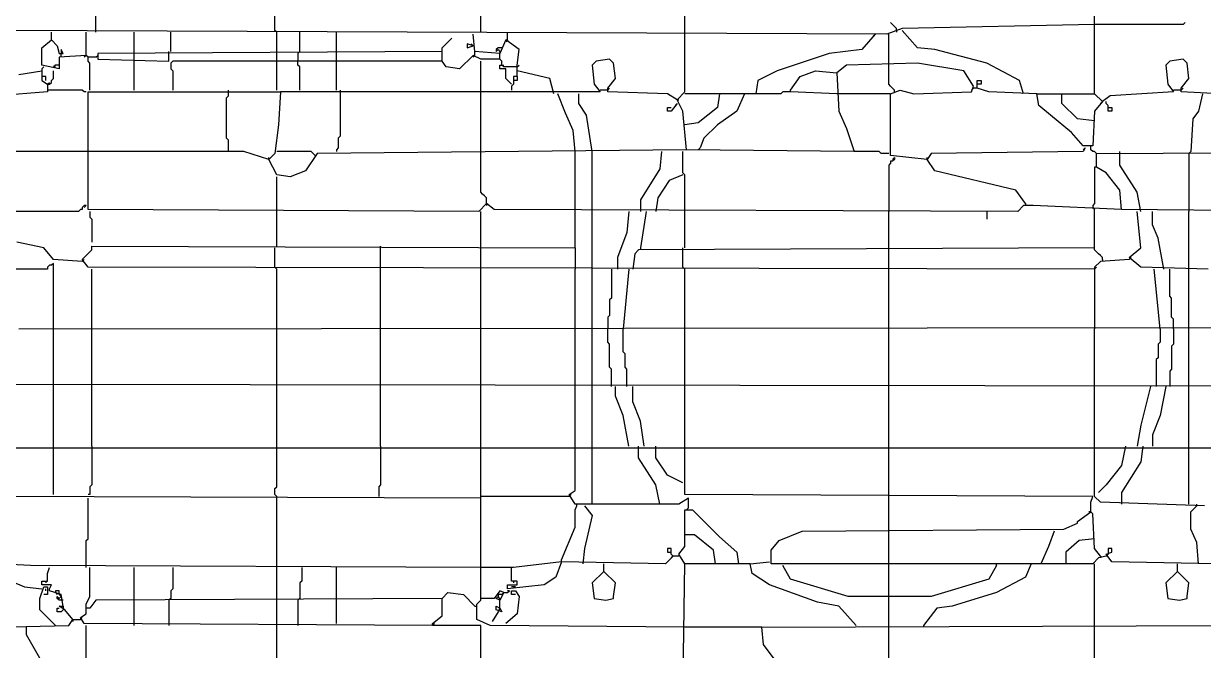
# Model space of a CAD drawing. Extents: x 4511820 to 5180432, y -1526536 to -944957.
# Drawn here: x 5148759.6 to 5149192.7, y -1028472.3 to -1028242.3 of the extents above; entities that cross this region are included whole.
import ezdxf

# ---------------------------------------------------------------- set-up
doc = ezdxf.new("R2010")
doc.units = 0
doc.header["$MEASUREMENT"] = 0
doc.layers.add('ZZ-chladenie', color=133, linetype='CONTINUOUS')

msp = doc.modelspace()

# ---------------------------------------------------------------- linework, layer by layer
at = {"layer": 'ZZ-chladenie'}
for p, q in [((5149152.8, -1028268.06), (5149152.8, -1028141.576)), ((5148927.391, -1028245.448), (5148927.391, -1028224.956)), ((5149002.292, -1028245.448), (5149002.292, -1028224.956)), ((5148786.07, -1028245.448), (5148786.07, -1028236.262)), ((5148851.784, -1028244.742), (5148851.784, -1028235.556)), ((5149076.486, -1028246.155), (5148753.565, -1028244.742)), ((5148769.818, -1028248.274), (5148769.818, -1028245.448)), ((5148782.536, -1028253.927), (5148782.536, -1028245.448)), ((5148800.202, -1028252.514), (5148800.202, -1028245.448)), ((5148813.627, -1028252.514), (5148813.627, -1028245.448)), ((5148852.49, -1028245.448), (5148851.784, -1028244.742)), ((5148852.49, -1028252.514), (5148852.49, -1028245.448)), ((5148860.97, -1028252.514), (5148860.97, -1028245.448)), ((5148874.396, -1028252.514), (5148874.396, -1028245.448)), ((5148937.284, -1028248.274), (5148937.284, -1028245.448)), ((5149002.292, -1028267.353), (5149002.292, -1028245.448)), ((5149082.139, -1028244.035), (5149076.486, -1028246.155)), ((5149078.606, -1028242.622), (5149077.899, -1028241.915)), ((5149079.312, -1028243.328), (5149078.606, -1028242.622)), ((5149080.019, -1028244.035), (5149079.312, -1028243.328)), ((5149080.019, -1028244.742), (5149080.019, -1028244.035)), ((5149080.019, -1028244.742), (5149080.019, -1028245.448)), ((5149152.8, -1028242.622), (5149082.139, -1028244.035)), ((5149087.792, -1028251.101), (5149082.139, -1028244.742)), ((5149185.304, -1028242.622), (5149152.8, -1028242.622)), ((5149186.01, -1028241.915), (5149185.304, -1028242.622)), ((5148766.284, -1028251.101), (5148769.818, -1028248.274)), ((5148769.818, -1028248.274), (5148769.111, -1028248.981)), ((5148769.818, -1028248.274), (5148771.937, -1028250.394)), ((5148913.259, -1028251.101), (5148916.792, -1028247.568)), ((5148924.565, -1028250.394), (5148922.445, -1028249.688)), ((5148922.445, -1028249.688), (5148922.445, -1028251.101)), ((5148924.565, -1028250.394), (5148923.858, -1028249.688)), ((5148925.272, -1028252.514), (5148924.565, -1028246.155)), ((5148936.577, -1028248.274), (5148934.458, -1028253.221)), ((5148937.284, -1028248.274), (5148936.577, -1028248.981)), ((5148941.524, -1028251.808), (5148936.577, -1028248.274)), ((5149072.246, -1028246.155), (5149067.3, -1028251.808)), ((5149072.246, -1028246.155), (5149071.54, -1028246.861)), ((5149077.192, -1028256.754), (5149077.192, -1028246.155)), ((5148766.284, -1028257.46), (5148766.284, -1028251.101)), ((5148771.937, -1028250.394), (5148772.644, -1028253.221)), ((5148772.644, -1028253.221), (5148774.057, -1028253.221)), ((5148782.536, -1028253.927), (5148772.644, -1028254.634)), ((5148774.057, -1028253.221), (5148773.35, -1028251.808)), ((5148773.35, -1028251.808), (5148773.35, -1028253.221)), ((5148773.35, -1028254.634), (5148773.35, -1028253.221)), ((5148782.536, -1028253.927), (5148781.83, -1028254.634)), ((5148783.243, -1028254.634), (5148782.536, -1028253.927)), ((5148786.07, -1028254.634), (5148786.776, -1028253.927)), ((5148913.259, -1028252.514), (5148786.776, -1028253.221)), ((5148786.776, -1028253.221), (5148786.776, -1028255.34)), ((5148800.202, -1028256.047), (5148800.202, -1028252.514)), ((5148812.92, -1028256.047), (5148812.92, -1028252.514)), ((5148852.49, -1028256.047), (5148852.49, -1028252.514)), ((5148860.97, -1028252.514), (5148860.263, -1028253.221)), ((5148860.263, -1028253.221), (5148860.263, -1028256.047)), ((5148874.396, -1028256.047), (5148874.396, -1028252.514)), ((5148913.259, -1028256.047), (5148913.259, -1028251.101)), ((5148924.565, -1028253.927), (5148919.619, -1028258.874)), ((5148922.445, -1028251.101), (5148924.565, -1028250.394)), ((5148925.272, -1028253.927), (5148924.565, -1028254.634)), ((5148927.391, -1028255.34), (5148924.565, -1028253.927)), ((5148925.272, -1028253.927), (5148925.272, -1028252.514)), ((5148934.458, -1028253.221), (5148925.272, -1028252.514)), ((5148933.751, -1028251.101), (5148933.045, -1028251.808)), ((5148933.045, -1028251.808), (5148933.045, -1028252.514)), ((5148933.045, -1028252.514), (5148933.751, -1028251.808)), ((5148935.164, -1028251.101), (5148933.751, -1028251.101)), ((5148933.751, -1028251.808), (5148934.458, -1028252.514)), ((5148934.458, -1028252.514), (5148934.458, -1028253.221)), ((5148934.458, -1028255.34), (5148934.458, -1028253.221)), ((5148940.817, -1028257.46), (5148941.524, -1028251.808)), ((5149055.287, -1028253.221), (5149036.209, -1028259.581)), ((5149067.3, -1028251.808), (5149055.287, -1028253.221)), ((5149094.151, -1028251.808), (5149087.792, -1028251.101)), ((5149113.23, -1028256.754), (5149094.151, -1028251.808)), ((5148772.644, -1028258.874), (5148766.284, -1028257.46)), ((5148766.991, -1028258.167), (5148766.284, -1028258.874)), ((5148771.231, -1028257.46), (5148770.524, -1028258.167)), ((5148770.524, -1028258.167), (5148771.231, -1028258.167)), ((5148772.644, -1028257.46), (5148771.231, -1028257.46)), ((5148772.644, -1028254.634), (5148772.644, -1028258.874)), ((5148783.243, -1028256.047), (5148783.243, -1028254.634)), ((5148786.07, -1028254.634), (5148783.243, -1028254.634)), ((5148783.95, -1028256.754), (5148783.243, -1028256.047)), ((5148783.95, -1028266.647), (5148783.95, -1028256.754)), ((5148786.776, -1028255.34), (5148812.92, -1028256.047)), ((5148800.202, -1028266.647), (5148800.202, -1028256.047)), ((5148814.334, -1028256.047), (5148813.627, -1028256.754)), ((5148813.627, -1028256.754), (5148813.627, -1028258.874)), ((5148913.259, -1028256.047), (5148814.334, -1028256.047)), ((5148852.49, -1028266.647), (5148852.49, -1028256.047)), ((5148860.263, -1028257.46), (5148860.263, -1028256.047)), ((5148860.97, -1028258.167), (5148860.263, -1028257.46)), ((5148860.97, -1028266.647), (5148860.97, -1028258.167)), ((5148874.396, -1028266.647), (5148874.396, -1028256.047)), ((5148914.672, -1028258.167), (5148913.259, -1028256.047)), ((5148919.619, -1028258.874), (5148914.672, -1028258.167)), ((5148934.458, -1028255.34), (5148927.391, -1028255.34)), ((5148927.391, -1028266.647), (5148927.391, -1028256.047)), ((5148935.164, -1028256.047), (5148934.458, -1028255.34)), ((5148934.458, -1028258.874), (5148934.458, -1028257.46)), ((5148934.458, -1028257.46), (5148935.164, -1028257.46)), ((5148935.164, -1028257.46), (5148935.164, -1028256.047)), ((5148935.164, -1028257.46), (5148935.871, -1028257.46)), ((5148935.871, -1028258.167), (5148935.164, -1028257.46)), ((5148940.817, -1028258.167), (5148935.871, -1028258.167)), ((5148940.817, -1028258.167), (5148941.524, -1028257.46)), ((5148940.817, -1028259.581), (5148940.817, -1028257.46)), ((5148969.788, -1028256.047), (5148968.374, -1028257.46)), ((5148968.374, -1028257.46), (5148969.081, -1028264.526)), ((5148974.734, -1028255.34), (5148969.788, -1028256.047)), ((5148976.147, -1028256.754), (5148974.734, -1028255.34)), ((5148976.854, -1028262.407), (5148976.147, -1028256.754)), ((5149061.647, -1028257.46), (5149058.114, -1028260.287)), ((5149087.792, -1028256.754), (5149061.647, -1028257.46)), ((5149077.192, -1028264.526), (5149077.192, -1028256.754)), ((5149104.751, -1028259.581), (5149087.792, -1028256.754)), ((5149125.242, -1028263.113), (5149113.23, -1028256.754)), ((5149180.358, -1028256.047), (5149178.944, -1028257.46)), ((5149178.944, -1028257.46), (5149179.651, -1028264.526)), ((5149185.304, -1028255.34), (5149180.358, -1028256.047)), ((5149186.717, -1028256.754), (5149185.304, -1028255.34)), ((5149187.423, -1028262.407), (5149186.717, -1028256.754)), ((5148757.805, -1028260.994), (5148766.284, -1028259.581)), ((5148766.284, -1028258.874), (5148766.284, -1028259.581)), ((5148766.284, -1028259.581), (5148766.284, -1028263.113)), ((5148767.697, -1028261.7), (5148766.284, -1028261.7)), ((5148766.284, -1028263.113), (5148768.404, -1028264.526)), ((5148767.697, -1028263.113), (5148767.697, -1028261.7)), ((5148769.818, -1028263.113), (5148770.524, -1028262.407)), ((5148769.818, -1028263.82), (5148769.818, -1028263.113)), ((5148770.524, -1028262.407), (5148770.524, -1028259.581)), ((5148813.627, -1028258.874), (5148814.334, -1028259.581)), ((5148814.334, -1028259.581), (5148814.334, -1028266.647)), ((5148936.577, -1028258.874), (5148934.458, -1028258.874)), ((5148936.577, -1028262.407), (5148936.577, -1028258.874)), ((5148938.697, -1028264.526), (5148936.577, -1028262.407)), ((5148940.817, -1028261.7), (5148939.404, -1028261.7)), ((5148939.404, -1028261.7), (5148939.404, -1028264.526)), ((5148940.817, -1028263.113), (5148939.404, -1028263.113)), ((5148940.817, -1028261.7), (5148940.817, -1028259.581)), ((5148952.829, -1028262.407), (5148940.817, -1028259.581)), ((5148940.817, -1028261.7), (5148940.817, -1028263.113)), ((5148954.242, -1028268.06), (5148952.829, -1028262.407)), ((5148974.028, -1028265.94), (5148976.854, -1028262.407)), ((5149029.143, -1028263.113), (5149028.437, -1028268.06)), ((5149036.209, -1028259.581), (5149029.143, -1028263.113)), ((5149041.156, -1028266.647), (5149044.689, -1028261.7)), ((5149044.689, -1028261.7), (5149050.342, -1028259.581)), ((5149050.342, -1028259.581), (5149058.114, -1028260.287)), ((5149058.114, -1028260.287), (5149058.821, -1028274.419)), ((5149108.283, -1028265.233), (5149104.751, -1028259.581)), ((5149109.696, -1028265.94), (5149109.696, -1028263.113)), ((5149109.696, -1028263.113), (5149111.11, -1028263.113)), ((5149111.11, -1028263.113), (5149111.11, -1028264.526)), ((5149126.655, -1028268.06), (5149125.242, -1028263.113)), ((5149184.597, -1028265.94), (5149187.423, -1028262.407)), ((5148768.404, -1028267.353), (5148750.032, -1028268.766)), ((5148768.404, -1028264.526), (5148769.111, -1028263.82)), ((5148768.404, -1028264.526), (5148769.111, -1028264.526)), ((5148768.404, -1028264.526), (5148768.404, -1028267.353)), ((5148781.123, -1028266.647), (5148768.404, -1028266.647)), ((5148769.111, -1028264.526), (5148769.818, -1028263.82)), ((5148781.83, -1028267.353), (5148781.123, -1028266.647)), ((5148782.536, -1028267.353), (5148781.83, -1028267.353)), ((5148783.243, -1028310.456), (5148783.243, -1028267.353)), ((5148783.243, -1028267.353), (5148853.904, -1028267.353)), ((5148834.825, -1028268.766), (5148834.825, -1028266.647)), ((5148853.904, -1028267.353), (5148853.197, -1028279.365)), ((5148938.697, -1028267.353), (5148853.904, -1028267.353)), ((5148875.809, -1028266.647), (5148875.809, -1028283.605)), ((5148927.391, -1028289.258), (5148927.391, -1028266.647)), ((5148939.404, -1028264.526), (5148938.697, -1028265.233)), ((5148938.697, -1028265.233), (5148938.697, -1028266.647)), ((5148971.201, -1028267.353), (5148938.697, -1028267.353)), ((5148969.081, -1028264.526), (5148971.201, -1028267.353)), ((5148974.028, -1028266.647), (5148971.201, -1028266.647)), ((5148974.028, -1028266.647), (5148974.734, -1028265.94)), ((5148974.028, -1028267.353), (5148974.028, -1028265.94)), ((5148995.933, -1028268.06), (5148974.028, -1028267.353)), ((5148999.465, -1028270.179), (5149002.292, -1028267.353)), ((5149038.329, -1028267.353), (5149037.622, -1028268.06)), ((5149041.156, -1028267.353), (5149038.329, -1028267.353)), ((5149041.156, -1028267.353), (5149041.156, -1028266.647)), ((5149058.114, -1028268.06), (5149041.156, -1028267.353)), ((5149077.899, -1028265.233), (5149077.192, -1028264.526)), ((5149078.606, -1028265.94), (5149077.899, -1028265.233)), ((5149077.899, -1028268.06), (5149081.432, -1028266.647)), ((5149079.312, -1028266.647), (5149078.606, -1028265.94)), ((5149079.312, -1028267.353), (5149079.312, -1028266.647)), ((5149081.432, -1028266.647), (5149086.378, -1028268.06)), ((5149086.378, -1028268.06), (5149107.577, -1028267.353)), ((5149107.577, -1028267.353), (5149108.283, -1028265.233)), ((5149108.283, -1028265.94), (5149107.577, -1028266.647)), ((5149109.696, -1028265.94), (5149108.283, -1028265.94)), ((5149111.11, -1028264.526), (5149109.696, -1028264.526)), ((5149113.936, -1028267.353), (5149109.696, -1028265.94)), ((5149131.601, -1028268.06), (5149113.936, -1028267.353)), ((5149181.771, -1028267.353), (5149158.453, -1028268.766)), ((5149179.651, -1028264.526), (5149181.771, -1028267.353)), ((5149184.597, -1028266.647), (5149181.771, -1028266.647)), ((5149184.597, -1028266.647), (5149185.304, -1028265.94)), ((5149184.597, -1028267.353), (5149184.597, -1028265.94)), ((5149198.73, -1028268.06), (5149184.597, -1028267.353)), ((5148834.119, -1028269.473), (5148834.825, -1028268.766)), ((5148834.119, -1028284.312), (5148834.119, -1028269.473)), ((5148958.482, -1028275.126), (5148955.656, -1028268.06)), ((5148963.429, -1028271.592), (5148963.429, -1028268.06)), ((5148966.255, -1028275.833), (5148963.429, -1028271.592)), ((5148999.465, -1028270.179), (5148995.933, -1028268.06)), ((5148999.465, -1028271.592), (5148997.346, -1028274.419)), ((5148999.465, -1028271.592), (5148998.759, -1028272.299)), ((5148999.465, -1028270.179), (5149000.172, -1028270.179)), ((5149001.585, -1028274.419), (5148999.465, -1028270.179)), ((5149028.437, -1028268.06), (5149002.292, -1028268.06)), ((5149015.011, -1028268.06), (5149014.304, -1028273.006)), ((5149024.197, -1028268.06), (5149021.37, -1028274.419)), ((5149037.622, -1028268.06), (5149028.437, -1028268.06)), ((5149077.899, -1028268.06), (5149058.114, -1028268.06)), ((5149077.899, -1028290.671), (5149077.899, -1028268.06)), ((5149132.308, -1028272.299), (5149131.601, -1028268.06)), ((5149131.601, -1028268.06), (5149152.8, -1028268.06)), ((5149140.787, -1028271.592), (5149140.787, -1028268.06)), ((5149146.44, -1028277.246), (5149140.787, -1028271.592)), ((5149155.626, -1028270.886), (5149152.8, -1028268.06)), ((5149155.626, -1028270.886), (5149152.8, -1028274.419)), ((5149155.626, -1028270.886), (5149154.919, -1028271.592)), ((5149158.453, -1028268.766), (5149155.626, -1028270.886)), ((5149157.039, -1028271.592), (5149157.039, -1028270.886)), ((5149157.746, -1028272.299), (5149157.039, -1028271.592)), ((5149192.37, -1028268.06), (5149190.957, -1028274.419)), ((5148961.308, -1028281.485), (5148958.482, -1028275.126)), ((5148968.374, -1028289.258), (5148966.255, -1028275.833)), ((5148995.933, -1028274.419), (5148995.933, -1028273.006)), ((5148995.933, -1028273.006), (5148997.346, -1028273.006)), ((5148997.346, -1028274.419), (5148995.933, -1028274.419)), ((5149002.999, -1028288.551), (5149001.585, -1028274.419)), ((5149014.304, -1028273.006), (5149007.238, -1028278.659)), ((5149021.37, -1028274.419), (5149014.304, -1028279.365)), ((5149058.821, -1028274.419), (5149061.647, -1028280.778)), ((5149136.548, -1028275.833), (5149132.308, -1028272.299)), ((5149144.321, -1028282.192), (5149136.548, -1028275.833)), ((5149152.8, -1028274.419), (5149152.093, -1028287.138)), ((5149157.746, -1028273.006), (5149157.746, -1028272.299)), ((5149157.746, -1028273.006), (5149159.16, -1028273.006)), ((5149157.746, -1028274.419), (5149157.746, -1028273.006)), ((5149159.16, -1028274.419), (5149157.746, -1028274.419)), ((5149159.16, -1028273.006), (5149159.16, -1028274.419)), ((5149190.957, -1028274.419), (5149188.837, -1028277.246)), ((5148853.197, -1028279.365), (5148851.784, -1028289.965)), ((5149007.238, -1028278.659), (5149002.292, -1028279.365)), ((5149014.304, -1028279.365), (5149009.358, -1028284.312)), ((5149152.8, -1028277.952), (5149146.44, -1028277.246)), ((5149188.837, -1028277.246), (5149188.13, -1028289.258)), ((5148834.825, -1028285.018), (5148834.119, -1028284.312)), ((5148875.809, -1028283.605), (5148875.102, -1028284.312)), ((5148875.102, -1028284.312), (5148875.102, -1028287.844)), ((5148962.015, -1028289.258), (5148961.308, -1028281.485)), ((5149009.358, -1028284.312), (5149007.945, -1028287.844)), ((5149061.647, -1028280.778), (5149064.474, -1028289.258)), ((5149148.56, -1028287.138), (5149144.321, -1028282.192)), ((5148834.825, -1028289.258), (5148834.825, -1028285.018)), ((5149002.999, -1028288.551), (5148867.329, -1028289.965)), ((5148875.102, -1028287.844), (5148874.396, -1028288.551)), ((5148874.396, -1028288.551), (5148874.396, -1028289.258)), ((5149064.474, -1028289.258), (5149002.999, -1028288.551)), ((5149007.945, -1028287.844), (5149007.238, -1028288.551)), ((5149152.093, -1028287.138), (5149148.56, -1028287.138)), ((5149149.267, -1028287.844), (5149148.56, -1028288.551)), ((5149149.267, -1028287.844), (5149148.56, -1028289.258)), ((5149151.387, -1028287.844), (5149151.387, -1028287.138)), ((5149151.387, -1028288.551), (5149151.387, -1028287.844)), ((5149152.093, -1028289.258), (5149151.387, -1028288.551)), ((5148782.536, -1028289.258), (5148747.206, -1028289.258)), ((5148840.479, -1028289.258), (5148782.536, -1028289.258)), ((5148849.664, -1028292.084), (5148840.479, -1028289.258)), ((5148851.784, -1028289.965), (5148849.664, -1028292.084)), ((5148849.664, -1028292.084), (5148849.664, -1028291.378)), ((5148852.49, -1028297.737), (5148849.664, -1028292.084)), ((5148865.21, -1028289.258), (5148852.49, -1028289.258)), ((5148867.329, -1028289.965), (5148863.09, -1028296.324)), ((5148865.916, -1028289.965), (5148865.21, -1028289.258)), ((5148866.623, -1028290.671), (5148865.916, -1028289.965)), ((5148927.391, -1028304.097), (5148927.391, -1028289.258)), ((5148962.015, -1028311.162), (5148962.015, -1028289.258)), ((5148968.374, -1028311.162), (5148968.374, -1028289.258)), ((5148993.813, -1028289.258), (5148993.106, -1028295.617)), ((5149001.585, -1028297.031), (5149001.585, -1028289.258)), ((5149073.66, -1028289.258), (5149064.474, -1028289.258)), ((5149074.366, -1028289.965), (5149073.66, -1028289.258)), ((5149077.192, -1028289.965), (5149074.366, -1028289.965)), ((5149077.899, -1028293.497), (5149077.192, -1028294.204)), ((5149091.325, -1028292.084), (5149077.899, -1028290.671)), ((5149078.606, -1028292.791), (5149077.899, -1028292.791)), ((5149077.899, -1028292.791), (5149077.899, -1028293.497)), ((5149079.312, -1028291.378), (5149078.606, -1028292.084)), ((5149079.312, -1028292.084), (5149078.606, -1028292.791)), ((5149079.312, -1028291.378), (5149079.312, -1028292.084)), ((5149092.738, -1028289.965), (5149091.325, -1028292.084)), ((5149091.325, -1028292.084), (5149091.325, -1028291.378)), ((5149094.151, -1028296.324), (5149091.325, -1028292.084)), ((5149148.56, -1028289.258), (5149092.738, -1028289.965)), ((5149152.8, -1028289.258), (5149152.093, -1028289.258)), ((5149153.506, -1028289.965), (5149152.8, -1028289.258)), ((5149153.506, -1028289.965), (5149302.601, -1028289.258)), ((5149153.506, -1028294.911), (5149153.506, -1028289.965)), ((5149161.986, -1028294.204), (5149161.986, -1028289.258)), ((5149188.13, -1028289.258), (5149187.423, -1028289.965)), ((5149187.423, -1028289.965), (5149187.423, -1028311.162)), ((5148857.437, -1028298.444), (5148852.49, -1028297.737)), ((5148863.09, -1028296.324), (5148857.437, -1028298.444)), ((5148993.106, -1028295.617), (5148986.04, -1028306.923)), ((5149001.585, -1028297.737), (5148996.639, -1028299.857)), ((5149002.292, -1028297.737), (5149001.585, -1028297.031)), ((5149002.292, -1028311.162), (5149002.292, -1028297.737)), ((5149077.192, -1028294.204), (5149077.192, -1028311.162)), ((5149123.829, -1028303.39), (5149094.151, -1028296.324)), ((5149153.506, -1028294.911), (5149152.8, -1028294.911)), ((5149152.8, -1028294.911), (5149152.8, -1028308.336)), ((5149157.039, -1028297.031), (5149153.506, -1028294.911)), ((5149161.986, -1028303.39), (5149157.039, -1028297.031)), ((5149168.345, -1028304.097), (5149161.986, -1028294.204)), ((5148852.49, -1028311.162), (5148852.49, -1028298.444)), ((5148996.639, -1028299.857), (5148992.399, -1028306.217)), ((5148928.098, -1028304.803), (5148927.391, -1028304.097)), ((5148928.804, -1028305.51), (5148928.098, -1028304.803)), ((5148929.511, -1028306.217), (5148928.804, -1028305.51)), ((5148929.511, -1028308.336), (5148929.511, -1028306.217)), ((5148992.399, -1028306.217), (5148991.693, -1028311.162)), ((5149127.362, -1028308.336), (5149123.829, -1028303.39)), ((5149162.692, -1028310.456), (5149161.986, -1028303.39)), ((5149169.758, -1028311.162), (5149168.345, -1028304.097)), ((5148780.417, -1028310.456), (5148779.71, -1028311.162)), ((5148781.123, -1028310.456), (5148780.417, -1028310.456)), ((5148781.83, -1028309.043), (5148781.123, -1028309.749)), ((5148781.123, -1028309.749), (5148781.123, -1028310.456)), ((5148782.536, -1028309.043), (5148781.83, -1028309.749)), ((5148782.536, -1028309.043), (5148781.83, -1028309.043)), ((5148926.685, -1028311.162), (5148783.243, -1028310.456)), ((5148929.511, -1028308.336), (5148926.685, -1028311.162)), ((5148929.511, -1028308.336), (5148929.511, -1028309.043)), ((5148932.338, -1028310.456), (5148929.511, -1028308.336)), ((5149124.535, -1028311.162), (5148932.338, -1028310.456)), ((5148986.04, -1028306.923), (5148986.04, -1028311.162)), ((5149126.655, -1028309.043), (5149124.535, -1028311.162)), ((5149130.188, -1028309.043), (5149126.655, -1028309.043)), ((5149127.362, -1028308.336), (5149127.362, -1028309.043)), ((5149162.692, -1028310.456), (5149130.188, -1028309.043)), ((5149152.8, -1028308.336), (5149152.093, -1028309.043)), ((5149152.093, -1028309.043), (5149152.093, -1028309.749)), ((5149152.093, -1028309.749), (5149152.8, -1028310.456)), ((5149152.8, -1028325.295), (5149152.8, -1028310.456)), ((5149240.419, -1028311.162), (5149162.692, -1028310.456)), ((5148779.71, -1028311.162), (5148747.206, -1028311.162)), ((5148783.95, -1028311.162), (5148783.95, -1028313.283)), ((5148783.95, -1028313.283), (5148784.656, -1028313.99)), ((5148784.656, -1028313.99), (5148784.656, -1028322.469)), ((5148852.49, -1028323.882), (5148852.49, -1028311.162)), ((5148927.391, -1028323.882), (5148927.391, -1028311.162)), ((5148962.015, -1028324.588), (5148962.015, -1028311.162)), ((5148968.374, -1028332.361), (5148968.374, -1028311.162)), ((5148981.8, -1028311.162), (5148981.094, -1028318.935)), ((5148988.16, -1028311.162), (5148986.04, -1028324.588)), ((5149002.292, -1028324.588), (5149002.292, -1028311.162)), ((5149077.192, -1028324.588), (5149077.192, -1028311.162)), ((5149113.23, -1028311.162), (5149113.23, -1028313.99)), ((5149169.758, -1028324.588), (5149168.345, -1028311.162)), ((5149173.998, -1028316.109), (5149173.998, -1028311.162)), ((5149187.423, -1028332.361), (5149187.423, -1028311.162)), ((5148981.094, -1028318.935), (5148977.56, -1028328.121)), ((5149176.118, -1028321.055), (5149173.998, -1028316.109)), ((5148766.991, -1028324.588), (5148757.098, -1028322.469)), ((5149178.238, -1028332.361), (5149176.118, -1028321.055)), ((5148770.524, -1028328.828), (5148766.991, -1028324.588)), ((5148781.123, -1028328.828), (5148784.656, -1028325.295)), ((5148784.656, -1028325.295), (5148784.656, -1028323.882)), ((5148784.656, -1028323.882), (5148962.015, -1028324.588)), ((5148851.784, -1028331.655), (5148851.784, -1028324.588)), ((5148890.647, -1028332.361), (5148890.647, -1028323.882)), ((5148927.391, -1028332.361), (5148927.391, -1028323.882)), ((5148962.015, -1028324.588), (5148962.015, -1028332.361)), ((5148977.56, -1028328.121), (5148977.56, -1028332.361)), ((5148983.92, -1028326.708), (5148983.213, -1028332.361)), ((5148985.333, -1028325.295), (5148983.92, -1028326.708)), ((5149152.8, -1028324.588), (5148985.333, -1028325.295)), ((5148986.04, -1028324.588), (5148986.04, -1028325.295)), ((5149001.585, -1028331.655), (5149001.585, -1028324.588)), ((5149077.192, -1028332.361), (5149077.192, -1028324.588)), ((5149153.506, -1028326.001), (5149152.8, -1028325.295)), ((5149154.213, -1028326.708), (5149153.506, -1028326.001)), ((5149154.919, -1028327.415), (5149154.213, -1028326.708)), ((5149155.626, -1028328.121), (5149154.919, -1028327.415)), ((5149155.626, -1028328.828), (5149155.626, -1028328.121)), ((5149165.519, -1028328.121), (5149169.758, -1028324.588)), ((5149165.519, -1028328.828), (5149166.226, -1028328.121)), ((5149169.758, -1028331.655), (5149165.519, -1028328.121)), ((5148768.404, -1028332.361), (5148747.206, -1028332.361)), ((5148769.111, -1028330.948), (5148768.404, -1028331.655)), ((5148768.404, -1028331.655), (5148768.404, -1028332.361)), ((5148769.818, -1028330.948), (5148769.111, -1028330.948)), ((5148770.524, -1028330.241), (5148769.818, -1028330.948)), ((5148781.123, -1028329.535), (5148770.524, -1028328.828)), ((5148770.524, -1028354.266), (5148770.524, -1028330.241)), ((5148781.123, -1028329.535), (5148781.83, -1028328.828)), ((5148783.243, -1028331.655), (5148781.123, -1028328.828)), ((5149152.8, -1028332.361), (5148783.243, -1028331.655)), ((5148784.656, -1028354.266), (5148784.656, -1028332.361)), ((5148852.49, -1028332.361), (5148851.784, -1028331.655)), ((5148852.49, -1028354.266), (5148852.49, -1028332.361)), ((5148890.647, -1028354.266), (5148890.647, -1028332.361)), ((5148927.391, -1028354.266), (5148927.391, -1028332.361)), ((5148962.015, -1028354.266), (5148962.015, -1028332.361)), ((5148968.374, -1028354.266), (5148968.374, -1028332.361)), ((5148975.441, -1028332.361), (5148975.441, -1028342.96)), ((5148981.8, -1028332.361), (5148979.681, -1028354.266)), ((5149002.292, -1028332.361), (5149001.585, -1028331.655)), ((5149002.292, -1028354.266), (5149002.292, -1028332.361)), ((5149077.192, -1028354.266), (5149077.192, -1028332.361)), ((5149154.919, -1028329.535), (5149152.8, -1028331.655)), ((5149152.8, -1028332.361), (5149153.506, -1028331.655)), ((5149152.8, -1028331.655), (5149152.8, -1028354.266)), ((5149165.519, -1028328.828), (5149154.919, -1028329.535)), ((5149155.626, -1028328.828), (5149155.626, -1028329.535)), ((5149194.489, -1028332.361), (5149169.758, -1028331.655)), ((5149176.825, -1028354.266), (5149174.705, -1028332.361)), ((5149180.358, -1028342.253), (5149180.358, -1028332.361)), ((5149187.423, -1028354.266), (5149187.423, -1028332.361)), ((5148975.441, -1028342.96), (5148974.734, -1028343.667)), ((5148974.734, -1028343.667), (5148974.734, -1028349.319)), ((5149181.064, -1028342.96), (5149180.358, -1028342.253)), ((5149181.064, -1028350.026), (5149181.064, -1028342.96)), ((5148974.734, -1028349.319), (5148974.028, -1028350.026)), ((5148757.805, -1028354.266), (5149352.064, -1028353.56)), ((5148974.028, -1028350.026), (5148974.028, -1028354.266)), ((5149181.771, -1028350.733), (5149181.064, -1028350.026)), ((5149181.771, -1028354.266), (5149181.771, -1028350.733)), ((5148770.524, -1028375.464), (5148770.524, -1028354.266)), ((5148784.656, -1028375.464), (5148784.656, -1028354.266)), ((5148852.49, -1028375.464), (5148852.49, -1028354.266)), ((5148890.647, -1028375.464), (5148890.647, -1028354.266)), ((5148927.391, -1028375.464), (5148927.391, -1028354.266)), ((5148962.015, -1028375.464), (5148962.015, -1028354.266)), ((5148968.374, -1028375.464), (5148968.374, -1028354.266)), ((5148974.028, -1028359.212), (5148974.028, -1028354.266)), ((5148979.681, -1028362.745), (5148979.681, -1028354.266)), ((5149002.292, -1028375.464), (5149002.292, -1028354.266)), ((5149077.192, -1028375.464), (5149077.192, -1028354.266)), ((5149152.8, -1028375.464), (5149152.8, -1028354.266)), ((5149176.825, -1028354.266), (5149176.825, -1028359.212)), ((5149181.771, -1028354.266), (5149181.771, -1028359.919)), ((5149187.423, -1028375.464), (5149187.423, -1028354.266)), ((5148974.734, -1028359.919), (5148974.028, -1028359.212)), ((5148974.734, -1028368.398), (5148974.734, -1028359.919)), ((5148980.387, -1028363.452), (5148979.681, -1028362.745)), ((5149176.825, -1028359.212), (5149176.118, -1028359.919)), ((5149176.118, -1028359.919), (5149176.118, -1028364.865)), ((5149181.771, -1028359.919), (5149181.064, -1028360.626)), ((5149181.064, -1028360.626), (5149181.064, -1028369.105)), ((5148980.387, -1028368.398), (5148980.387, -1028363.452)), ((5149176.118, -1028364.865), (5149175.411, -1028365.571)), ((5149175.411, -1028365.571), (5149175.411, -1028375.464)), ((5148975.441, -1028369.105), (5148974.734, -1028368.398)), ((5148975.441, -1028375.464), (5148975.441, -1028369.105)), ((5148981.094, -1028369.105), (5148980.387, -1028368.398)), ((5148981.094, -1028375.464), (5148981.094, -1028369.105)), ((5149181.064, -1028369.105), (5149180.358, -1028369.812)), ((5149180.358, -1028369.812), (5149180.358, -1028375.464)), ((5149352.064, -1028375.464), (5148752.859, -1028374.758)), ((5148770.524, -1028397.369), (5148770.524, -1028375.464)), ((5148784.656, -1028397.369), (5148784.656, -1028375.464)), ((5148852.49, -1028397.369), (5148852.49, -1028375.464)), ((5148890.647, -1028397.369), (5148890.647, -1028375.464)), ((5148927.391, -1028397.369), (5148927.391, -1028375.464)), ((5148962.015, -1028397.369), (5148962.015, -1028375.464)), ((5148968.374, -1028397.369), (5148968.374, -1028375.464)), ((5148976.854, -1028378.997), (5148976.854, -1028375.464)), ((5148983.213, -1028381.117), (5148983.213, -1028375.464)), ((5149002.292, -1028397.369), (5149002.292, -1028375.464)), ((5149077.192, -1028397.369), (5149077.192, -1028375.464)), ((5149152.8, -1028397.369), (5149152.8, -1028375.464)), ((5149173.292, -1028375.464), (5149169.758, -1028389.596)), ((5149178.944, -1028375.464), (5149176.825, -1028386.063)), ((5149187.423, -1028397.369), (5149187.423, -1028375.464)), ((5148979.681, -1028386.063), (5148976.854, -1028378.997)), ((5148986.04, -1028388.183), (5148983.213, -1028381.117)), ((5148981.8, -1028397.369), (5148979.681, -1028386.063)), ((5148987.453, -1028397.369), (5148986.04, -1028388.183)), ((5149176.825, -1028386.063), (5149173.998, -1028393.13)), ((5149169.758, -1028389.596), (5149168.345, -1028397.369)), ((5149173.998, -1028393.13), (5149173.998, -1028397.369)), ((5148770.524, -1028415.035), (5148770.524, -1028397.369)), ((5148784.656, -1028397.369), (5148784.656, -1028411.501)), ((5148852.49, -1028412.208), (5148852.49, -1028397.369)), ((5148890.647, -1028397.369), (5148890.647, -1028411.501)), ((5148927.391, -1028453.898), (5148927.391, -1028397.369)), ((5148962.015, -1028413.621), (5148962.015, -1028397.369)), ((5148968.374, -1028418.567), (5148968.374, -1028397.369)), ((5148985.333, -1028401.609), (5148985.333, -1028397.369)), ((5148991.693, -1028401.609), (5148991.693, -1028397.369)), ((5149002.292, -1028415.035), (5149002.292, -1028397.369)), ((5149077.192, -1028415.741), (5149077.192, -1028397.369)), ((5149152.8, -1028415.741), (5149152.8, -1028397.369)), ((5149164.105, -1028397.369), (5149162.692, -1028404.435)), ((5149170.465, -1028397.369), (5149169.758, -1028403.022)), ((5149187.423, -1028418.567), (5149187.423, -1028397.369)), ((5149344.998, -1028398.076), (5148756.392, -1028398.076)), ((5148991.693, -1028411.501), (5148985.333, -1028401.609)), ((5148995.933, -1028407.969), (5148991.693, -1028401.609)), ((5149162.692, -1028404.435), (5149157.039, -1028411.501)), ((5149169.758, -1028403.022), (5149162.692, -1028414.328)), ((5149001.585, -1028410.795), (5148995.933, -1028407.969)), ((5148784.656, -1028411.501), (5148783.95, -1028412.208)), ((5148783.95, -1028412.208), (5148783.95, -1028415.035)), ((5148851.784, -1028412.914), (5148852.49, -1028412.208)), ((5148851.784, -1028415.035), (5148851.784, -1028412.914)), ((5148890.647, -1028411.501), (5148889.941, -1028412.208)), ((5148889.941, -1028412.208), (5148889.941, -1028415.741)), ((5148959.895, -1028415.035), (5148962.015, -1028413.621)), ((5148993.106, -1028418.567), (5148991.693, -1028411.501)), ((5149157.039, -1028411.501), (5149154.213, -1028414.328)), ((5149162.692, -1028414.328), (5149162.692, -1028418.567)), ((5148927.391, -1028416.448), (5148747.206, -1028415.741)), ((5148783.95, -1028415.035), (5148783.243, -1028415.035)), ((5148783.243, -1028431.287), (5148783.243, -1028416.448)), ((5148852.49, -1028415.741), (5148851.784, -1028415.035)), ((5148852.49, -1028441.885), (5148852.49, -1028415.741)), ((5148959.895, -1028415.741), (5148927.391, -1028415.741)), ((5148959.895, -1028415.741), (5148960.602, -1028415.035)), ((5148962.015, -1028418.567), (5148959.895, -1028415.035)), ((5149000.172, -1028418.567), (5148962.015, -1028418.567)), ((5148962.722, -1028419.274), (5148962.722, -1028418.567)), ((5149003.705, -1028416.448), (5149000.172, -1028418.567)), ((5149152.093, -1028415.741), (5149002.292, -1028415.035)), ((5149003.705, -1028419.98), (5149003.705, -1028416.448)), ((5149077.192, -1028428.46), (5149077.192, -1028415.741)), ((5149151.387, -1028417.861), (5149152.093, -1028415.741)), ((5149151.387, -1028421.394), (5149151.387, -1028417.861)), ((5149154.919, -1028417.861), (5149152.8, -1028415.741)), ((5149193.076, -1028419.274), (5149154.919, -1028417.861)), ((5149190.25, -1028419.274), (5149190.25, -1028418.567)), ((5148962.015, -1028420.687), (5148962.722, -1028419.274)), ((5148962.015, -1028427.047), (5148962.015, -1028420.687)), ((5148965.548, -1028419.274), (5148968.374, -1028422.807)), ((5148968.374, -1028422.807), (5148965.548, -1028434.819)), ((5149002.292, -1028434.113), (5149002.292, -1028420.687)), ((5149002.292, -1028420.687), (5149005.118, -1028420.687)), ((5149003.705, -1028419.98), (5149002.999, -1028420.687)), ((5149005.118, -1028420.687), (5149015.011, -1028430.58)), ((5149146.44, -1028424.927), (5149151.387, -1028421.394)), ((5149151.387, -1028421.394), (5149150.68, -1028421.394)), ((5149152.093, -1028422.101), (5149151.387, -1028421.394)), ((5149152.8, -1028434.819), (5149152.093, -1028422.101)), ((5149188.13, -1028421.394), (5149190.25, -1028419.274)), ((5149188.13, -1028427.753), (5149188.13, -1028421.394)), ((5148957.069, -1028439.059), (5148962.015, -1028427.047)), ((5149045.395, -1028428.46), (5149141.494, -1028427.753)), ((5149141.494, -1028427.753), (5149146.44, -1028425.633)), ((5149146.44, -1028425.633), (5149146.44, -1028424.927)), ((5149190.25, -1028432.7), (5149188.13, -1028427.753)), ((5148782.536, -1028431.993), (5148783.243, -1028431.287)), ((5148782.536, -1028441.885), (5148782.536, -1028431.993)), ((5149005.825, -1028429.873), (5149002.292, -1028429.873)), ((5149012.891, -1028435.526), (5149005.825, -1028429.873)), ((5149015.011, -1028430.58), (5149021.37, -1028436.233)), ((5149034.09, -1028435.526), (5149036.916, -1028431.993)), ((5149036.916, -1028431.993), (5149045.395, -1028428.46)), ((5149077.192, -1028440.472), (5149077.192, -1028428.46)), ((5149137.961, -1028428.46), (5149135.841, -1028434.113)), ((5149147.147, -1028431.993), (5149142.201, -1028436.233)), ((5149152.8, -1028431.287), (5149147.147, -1028431.993)), ((5148965.548, -1028434.819), (5148964.842, -1028440.472)), ((5148997.346, -1028434.819), (5148995.933, -1028434.819)), ((5148995.933, -1028434.819), (5148995.933, -1028436.233)), ((5148995.933, -1028436.233), (5148997.346, -1028436.233)), ((5148997.346, -1028436.939), (5148997.346, -1028434.819)), ((5149000.172, -1028436.939), (5149002.292, -1028434.113)), ((5149013.598, -1028440.472), (5149012.891, -1028435.526)), ((5149021.37, -1028436.233), (5149022.077, -1028440.472)), ((5149034.09, -1028440.472), (5149034.09, -1028435.526)), ((5149135.841, -1028434.113), (5149133.014, -1028440.472)), ((5149142.201, -1028436.233), (5149142.201, -1028440.472)), ((5149154.919, -1028437.646), (5149152.8, -1028434.819)), ((5149157.039, -1028436.939), (5149159.16, -1028436.233)), ((5149159.16, -1028434.819), (5149157.746, -1028434.819)), ((5149157.746, -1028434.819), (5149157.746, -1028436.233)), ((5149157.746, -1028436.233), (5149157.746, -1028436.939)), ((5149159.16, -1028436.233), (5149159.16, -1028434.819)), ((5149190.957, -1028440.472), (5149190.25, -1028432.7)), ((5148762.045, -1028441.179), (5148748.619, -1028440.472)), ((5148957.069, -1028439.766), (5148939.404, -1028441.885)), ((5148957.069, -1028439.766), (5148954.949, -1028445.419)), ((5148957.069, -1028439.766), (5148957.069, -1028439.059)), ((5148995.226, -1028440.472), (5148957.069, -1028439.766)), ((5148972.615, -1028443.298), (5148972.615, -1028440.472)), ((5148998.052, -1028437.646), (5148995.226, -1028440.472)), ((5148998.052, -1028437.646), (5148997.346, -1028436.939)), ((5148998.052, -1028437.646), (5148997.346, -1028438.353)), ((5149000.172, -1028437.646), (5148998.052, -1028437.646)), ((5149002.292, -1028440.472), (5149000.172, -1028436.939)), ((5149001.585, -1028496.294), (5149002.292, -1028440.472)), ((5149022.077, -1028440.472), (5149002.292, -1028440.472)), ((5149026.317, -1028440.472), (5149022.077, -1028440.472)), ((5149026.317, -1028440.472), (5149033.383, -1028439.766)), ((5149027.024, -1028444.005), (5149026.317, -1028440.472)), ((5149152.093, -1028440.472), (5149034.09, -1028440.472)), ((5149077.192, -1028453.191), (5149077.192, -1028440.472)), ((5149116.762, -1028441.179), (5149116.762, -1028440.472)), ((5149129.482, -1028440.472), (5149127.362, -1028445.419)), ((5149154.213, -1028438.353), (5149152.093, -1028440.472)), ((5149152.8, -1028463.791), (5149152.8, -1028440.472)), ((5149157.039, -1028437.646), (5149154.213, -1028438.353)), ((5149154.919, -1028437.646), (5149154.919, -1028438.353)), ((5149157.746, -1028436.939), (5149157.039, -1028437.646)), ((5149159.16, -1028439.766), (5149157.039, -1028436.939)), ((5149197.317, -1028440.472), (5149159.16, -1028439.766)), ((5149183.184, -1028443.298), (5149183.184, -1028440.472)), ((5148927.391, -1028441.885), (5148762.045, -1028441.179)), ((5148768.404, -1028444.005), (5148769.111, -1028441.885)), ((5148768.404, -1028446.832), (5148768.404, -1028444.005)), ((5148783.95, -1028452.485), (5148783.95, -1028441.885)), ((5148800.202, -1028453.191), (5148800.202, -1028441.885)), ((5148814.334, -1028441.885), (5148814.334, -1028449.658)), ((5148852.49, -1028453.191), (5148852.49, -1028441.885)), ((5148861.677, -1028441.885), (5148861.677, -1028446.832)), ((5148874.396, -1028453.191), (5148874.396, -1028441.885)), ((5148939.404, -1028441.885), (5148927.391, -1028441.885)), ((5148938.697, -1028446.832), (5148938.697, -1028441.885)), ((5148972.615, -1028443.298), (5148968.374, -1028447.539)), ((5148972.615, -1028443.298), (5148971.908, -1028444.005)), ((5148976.854, -1028447.539), (5148972.615, -1028443.298)), ((5149033.383, -1028448.245), (5149027.024, -1028444.005)), ((5149041.156, -1028446.126), (5149038.329, -1028441.179)), ((5149116.762, -1028441.179), (5149113.936, -1028446.126)), ((5149183.184, -1028443.298), (5149178.944, -1028447.539)), ((5149183.184, -1028443.298), (5149182.478, -1028444.005)), ((5149187.423, -1028447.539), (5149183.184, -1028443.298)), ((5148754.979, -1028446.832), (5148759.925, -1028448.952)), ((5148759.925, -1028448.952), (5148766.284, -1028449.658)), ((5148765.578, -1028453.191), (5148766.991, -1028448.952)), ((5148766.284, -1028448.245), (5148766.284, -1028446.832)), ((5148766.284, -1028446.832), (5148768.404, -1028446.832)), ((5148769.818, -1028448.245), (5148766.284, -1028448.245)), ((5148766.991, -1028448.952), (5148768.404, -1028448.952)), ((5148767.697, -1028446.832), (5148767.697, -1028447.539)), ((5148768.404, -1028448.952), (5148768.404, -1028451.778)), ((5148769.111, -1028449.658), (5148769.818, -1028448.245)), ((5148861.677, -1028446.832), (5148860.97, -1028447.539)), ((5148860.97, -1028447.539), (5148860.97, -1028453.191)), ((5148950.71, -1028448.245), (5148937.284, -1028449.658)), ((5148937.284, -1028449.658), (5148937.284, -1028448.245)), ((5148937.284, -1028448.245), (5148940.817, -1028448.245)), ((5148940.817, -1028446.832), (5148938.697, -1028446.832)), ((5148940.11, -1028448.952), (5148938.697, -1028448.952)), ((5148939.404, -1028446.832), (5148939.404, -1028447.539)), ((5148940.817, -1028448.245), (5148940.817, -1028446.832)), ((5148954.949, -1028445.419), (5148950.71, -1028448.245)), ((5148968.374, -1028447.539), (5148969.081, -1028453.191)), ((5148976.147, -1028452.485), (5148976.854, -1028447.539)), ((5149051.048, -1028454.605), (5149033.383, -1028448.245)), ((5149062.353, -1028452.485), (5149041.156, -1028446.126)), ((5149113.936, -1028446.126), (5149092.738, -1028452.485)), ((5149127.362, -1028445.419), (5149116.762, -1028451.071)), ((5149178.944, -1028447.539), (5149179.651, -1028453.191)), ((5149186.717, -1028452.485), (5149187.423, -1028447.539)), ((5148765.578, -1028457.431), (5148765.578, -1028453.191)), ((5148768.404, -1028451.778), (5148766.991, -1028451.778)), ((5148767.697, -1028450.365), (5148767.697, -1028449.658)), ((5148769.111, -1028450.365), (5148769.111, -1028449.658)), ((5148773.35, -1028451.778), (5148769.111, -1028450.365)), ((5148772.644, -1028450.365), (5148771.231, -1028450.365)), ((5148771.231, -1028450.365), (5148771.231, -1028451.071)), ((5148771.231, -1028451.071), (5148771.937, -1028451.778)), ((5148771.937, -1028453.191), (5148771.937, -1028452.485)), ((5148771.937, -1028452.485), (5148772.644, -1028453.191)), ((5148772.644, -1028453.898), (5148771.937, -1028453.191)), ((5148772.644, -1028451.778), (5148772.644, -1028450.365)), ((5148773.35, -1028452.485), (5148772.644, -1028451.778)), ((5148772.644, -1028453.191), (5148773.35, -1028452.485)), ((5148774.057, -1028456.018), (5148773.35, -1028451.778)), ((5148782.536, -1028455.311), (5148783.95, -1028452.485)), ((5148913.259, -1028453.191), (5148786.07, -1028453.898)), ((5148800.202, -1028463.084), (5148800.202, -1028453.191)), ((5148813.627, -1028453.191), (5148812.92, -1028453.898)), ((5148814.334, -1028449.658), (5148813.627, -1028450.365)), ((5148813.627, -1028450.365), (5148813.627, -1028453.191)), ((5148852.49, -1028463.084), (5148852.49, -1028453.191)), ((5148860.97, -1028453.191), (5148860.263, -1028453.898)), ((5148874.396, -1028462.377), (5148874.396, -1028453.191)), ((5148913.259, -1028453.191), (5148915.379, -1028451.071)), ((5148913.259, -1028459.551), (5148913.259, -1028453.191)), ((5148915.379, -1028451.071), (5148921.032, -1028451.778)), ((5148921.032, -1028451.778), (5148925.272, -1028456.018)), ((5148932.338, -1028453.191), (5148927.391, -1028453.191)), ((5148934.458, -1028450.365), (5148932.338, -1028453.191)), ((5148933.045, -1028453.191), (5148933.751, -1028452.485)), ((5148934.458, -1028453.898), (5148933.045, -1028453.191)), ((5148934.458, -1028451.778), (5148933.751, -1028451.778)), ((5148933.751, -1028451.778), (5148933.751, -1028452.485)), ((5148934.458, -1028453.191), (5148933.751, -1028452.485)), ((5148935.871, -1028451.071), (5148934.458, -1028450.365)), ((5148935.871, -1028451.071), (5148934.458, -1028453.898)), ((5148935.164, -1028451.778), (5148934.458, -1028451.778)), ((5148934.458, -1028453.898), (5148934.458, -1028453.191)), ((5148935.164, -1028451.778), (5148935.871, -1028451.071)), ((5148935.871, -1028451.071), (5148935.164, -1028451.778)), ((5148935.871, -1028451.071), (5148937.284, -1028451.071)), ((5148937.284, -1028451.071), (5148937.99, -1028450.365)), ((5148937.99, -1028450.365), (5148937.284, -1028450.365)), ((5148938.697, -1028451.778), (5148938.697, -1028450.365)), ((5148938.697, -1028450.365), (5148940.11, -1028450.365)), ((5148940.11, -1028451.778), (5148938.697, -1028451.778)), ((5148940.11, -1028450.365), (5148941.524, -1028452.485)), ((5148941.524, -1028452.485), (5148940.817, -1028458.844)), ((5148969.081, -1028453.191), (5148973.321, -1028453.898)), ((5148973.321, -1028453.898), (5148976.147, -1028453.191)), ((5148976.147, -1028453.191), (5148976.147, -1028452.485)), ((5149092.738, -1028452.485), (5149062.353, -1028452.485)), ((5149077.192, -1028463.084), (5149077.192, -1028453.191)), ((5149116.762, -1028451.071), (5149100.51, -1028456.018)), ((5149179.651, -1028453.191), (5149183.891, -1028453.898)), ((5149183.891, -1028453.898), (5149186.717, -1028453.191)), ((5149186.717, -1028453.191), (5149186.717, -1028452.485)), ((5148771.231, -1028463.084), (5148765.578, -1028457.431)), ((5148771.937, -1028458.137), (5148771.937, -1028456.724)), ((5148771.937, -1028456.724), (5148772.644, -1028456.724)), ((5148774.057, -1028453.898), (5148772.644, -1028453.898)), ((5148774.763, -1028457.431), (5148772.644, -1028456.018)), ((5148772.644, -1028456.018), (5148774.057, -1028456.018)), ((5148774.057, -1028457.431), (5148773.35, -1028458.137)), ((5148774.057, -1028456.018), (5148774.057, -1028457.431)), ((5148777.59, -1028460.964), (5148774.763, -1028457.431)), ((5148782.536, -1028456.724), (5148782.536, -1028455.311)), ((5148782.536, -1028458.844), (5148782.536, -1028456.724)), ((5148783.95, -1028456.724), (5148782.536, -1028456.724)), ((5148786.07, -1028453.898), (5148783.95, -1028456.724)), ((5148812.92, -1028453.898), (5148812.92, -1028463.084)), ((5148860.263, -1028453.898), (5148860.263, -1028463.084)), ((5148925.272, -1028456.018), (5148925.978, -1028456.018)), ((5148925.978, -1028455.311), (5148927.391, -1028453.898)), ((5148925.978, -1028460.964), (5148925.978, -1028455.311)), ((5148933.045, -1028457.431), (5148933.045, -1028456.018)), ((5148933.045, -1028456.018), (5148934.458, -1028456.724)), ((5148935.164, -1028458.137), (5148933.045, -1028457.431)), ((5148934.458, -1028456.724), (5148933.751, -1028458.137)), ((5148934.458, -1028456.724), (5148934.458, -1028453.898)), ((5148934.458, -1028456.724), (5148935.164, -1028458.137)), ((5149058.821, -1028456.018), (5149051.048, -1028454.605)), ((5149065.181, -1028463.084), (5149058.821, -1028456.018)), ((5149094.858, -1028456.724), (5149089.912, -1028463.084)), ((5149100.51, -1028456.018), (5149094.858, -1028456.724)), ((5148773.35, -1028458.137), (5148771.937, -1028458.137)), ((5148776.177, -1028463.084), (5148777.59, -1028460.964)), ((5148777.59, -1028460.964), (5148777.59, -1028461.671)), ((5148777.59, -1028460.964), (5148780.417, -1028460.964)), ((5148780.417, -1028460.257), (5148782.536, -1028458.844)), ((5148780.417, -1028460.964), (5148781.123, -1028460.257)), ((5148781.83, -1028462.377), (5148780.417, -1028460.257)), ((5148909.726, -1028463.084), (5148781.83, -1028462.377)), ((5148909.726, -1028462.377), (5148913.259, -1028459.551)), ((5148909.726, -1028463.084), (5148910.433, -1028462.377)), ((5148909.726, -1028463.084), (5148909.726, -1028462.377)), ((5148930.924, -1028463.084), (5148925.978, -1028460.964)), ((5148933.751, -1028458.137), (5148931.631, -1028461.671)), ((5148940.817, -1028458.844), (5148936.577, -1028462.377)), ((5148747.206, -1028463.791), (5148776.177, -1028463.084)), ((5148760.631, -1028466.617), (5148760.631, -1028463.791)), ((5148765.578, -1028475.096), (5148760.631, -1028466.617)), ((5148782.536, -1028483.576), (5148782.536, -1028463.084)), ((5148852.49, -1028483.576), (5148852.49, -1028463.084)), ((5148927.391, -1028463.084), (5148909.726, -1028463.084)), ((5148927.391, -1028483.576), (5148927.391, -1028463.084)), ((5149002.292, -1028463.791), (5148930.924, -1028463.084)), ((5149030.556, -1028463.791), (5149002.292, -1028463.791)), ((5149030.556, -1028463.791), (5149224.874, -1028463.084)), ((5149031.263, -1028470.15), (5149030.556, -1028463.791)), ((5149077.192, -1028482.162), (5149077.192, -1028463.084)), ((5149089.912, -1028463.084), (5149089.912, -1028463.791)), ((5149152.8, -1028482.162), (5149152.8, -1028463.791)), ((5149035.503, -1028475.803), (5149031.263, -1028470.15))]:
    msp.add_line(p, q, dxfattribs=at)

doc.saveas('drawing.dxf')
